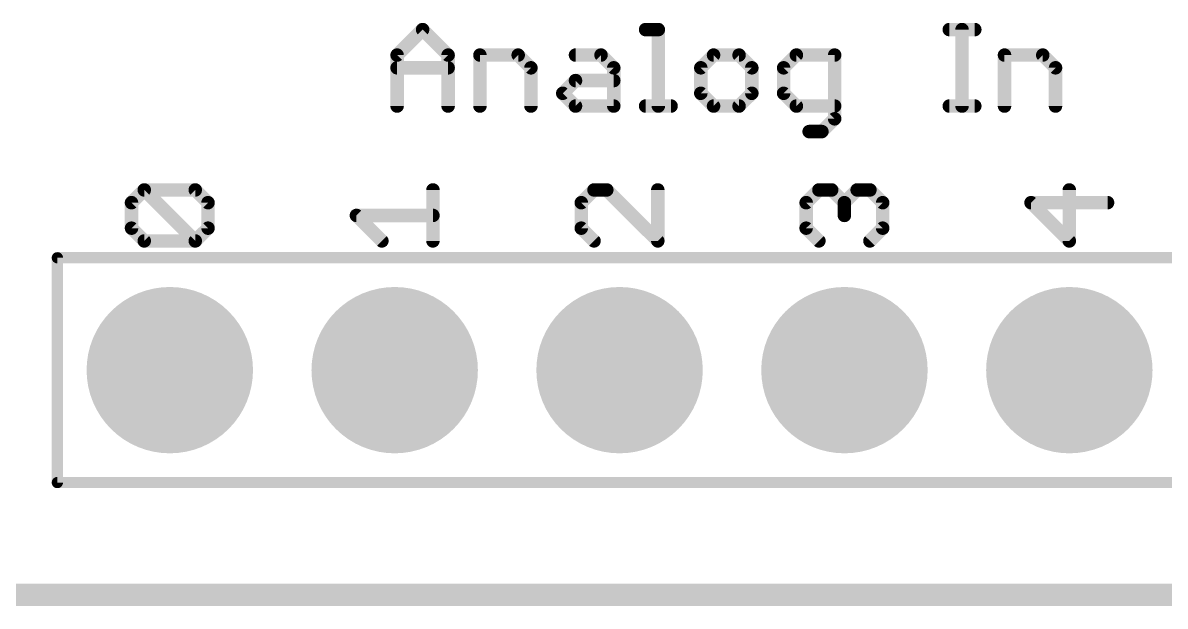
# Model space of a CAD drawing. Extents: x -15.6 to 66.2, y -11.4 to 53.5.
# Drawn here: x 40.25 to 53.15, y -0.13 to 6.47 of the extents above; entities that cross this region are included whole.
import ezdxf

# ---------------------------------------------------------------- set-up
doc = ezdxf.new("R2010")
doc.units = 0
for name, color, linetype in [('1', 12, 'CONTINUOUS'), ('16', 132, 'CONTINUOUS'), ('17', 110, 'CONTINUOUS'), ('20', 53, 'CONTINUOUS'), ('21', 41, 'CONTINUOUS'), ('51', 53, 'CONTINUOUS')]:
    doc.layers.add(name, color=color, linetype=linetype)

# ---------------------------------------------------------------- blocks, each defined once
blk = doc.blocks.new('ROUNDP')
at = {"const_width": 0.5}
blk.add_lwpolyline([(0, -0.25, 1), (0, 0.25, 1), (0, -0.25)], format="xyb", dxfattribs=at)

msp = doc.modelspace()

# ---------------------------------------------------------------- linework, layer by layer
at = {"layer": '1', "const_width": 0.254}
msp.add_lwpolyline([(0, 0), (59.69, 0)], dxfattribs=at)
at = {"layer": '16', "const_width": 0.254}
msp.add_lwpolyline([(0, 0), (59.69, 0)], dxfattribs=at)
at = {"layer": '20', "const_width": 0.254}
msp.add_lwpolyline([(57.15, 0), (2.54, 0)], dxfattribs=at)
at = {"layer": '21', "const_width": 0.1524}
for points in [[(44.4772, 6.1007), (44.7653, 6.3888)], [(44.7653, 6.3888), (45.0534, 6.1007)], [(47.2838, 6.3888), (47.4278, 6.3888)], [(47.4278, 6.3888), (47.4278, 5.5245)], [(50.714, 6.3888), (51.0021, 6.3888)], [(50.8581, 5.5245), (50.8581, 6.3888)], [(44.4772, 5.5245), (44.4772, 6.1007)], [(45.0534, 6.1007), (45.0534, 5.5245)], [(45.4127, 5.5245), (45.4127, 6.1007)], [(45.4127, 6.1007), (45.8449, 6.1007)], [(45.8449, 6.1007), (45.989, 5.9567)], [(46.4923, 6.1007), (46.7804, 6.1007)], [(46.7804, 6.1007), (46.9245, 5.9567)], [(48.0515, 6.1007), (47.9074, 5.9567)], [(48.3396, 6.1007), (48.0515, 6.1007)], [(48.4837, 5.9567), (48.3396, 6.1007)], [(48.987, 6.1007), (48.843, 5.9567)], [(49.4192, 6.1007), (48.987, 6.1007)], [(49.4192, 5.3804), (49.4192, 6.1007)], [(51.3377, 5.5245), (51.3377, 6.1007)], [(51.3377, 6.1007), (51.7698, 6.1007)], [(51.7698, 6.1007), (51.9139, 5.9567)], [(44.4772, 5.9567), (45.0534, 5.9567)], [(45.989, 5.9567), (45.989, 5.5245)], [(46.9245, 5.9567), (46.9245, 5.5245)], [(47.9074, 5.9567), (47.9074, 5.6686)], [(48.4837, 5.6686), (48.4837, 5.9567)], [(48.843, 5.9567), (48.843, 5.6686)], [(51.9139, 5.9567), (51.9139, 5.5245)], [(46.3482, 5.6686), (46.4923, 5.8126)], [(46.4923, 5.8126), (46.9245, 5.8126)], [(46.4923, 5.5245), (46.3482, 5.6686)], [(47.9074, 5.6686), (48.0515, 5.5245)], [(48.3396, 5.5245), (48.4837, 5.6686)], [(48.843, 5.6686), (48.987, 5.5245)], [(46.9245, 5.5245), (46.4923, 5.5245)], [(47.2838, 5.5245), (47.5719, 5.5245)], [(48.0515, 5.5245), (48.3396, 5.5245)], [(48.987, 5.5245), (49.4192, 5.5245)], [(50.714, 5.5245), (51.0021, 5.5245)], [(49.2751, 5.2364), (49.4192, 5.3804)], [(49.1311, 5.2364), (49.2751, 5.2364)], [(41.4775, 4.4327), (41.6215, 4.5767)], [(41.6215, 4.5767), (42.1977, 4.5767)], [(42.1977, 4.0005), (41.6215, 4.5767)], [(42.1977, 4.5767), (42.3418, 4.4327)], [(44.8818, 4.0005), (44.8818, 4.5767)], [(46.7015, 4.5767), (46.5575, 4.4327)], [(46.8456, 4.5767), (46.7015, 4.5767)], [(47.4218, 4.0005), (46.8456, 4.5767)], [(47.4218, 4.5767), (47.4218, 4.0005)], [(49.0975, 4.4327), (49.2415, 4.5767)], [(49.2415, 4.5767), (49.3856, 4.5767)], [(49.3856, 4.5767), (49.5296, 4.4327)], [(49.5296, 4.4327), (49.6737, 4.5767)], [(49.6737, 4.5767), (49.8177, 4.5767)], [(49.8177, 4.5767), (49.9618, 4.4327)], [(52.0696, 4.0005), (52.0696, 4.5767)], [(41.4775, 4.1446), (41.4775, 4.4327)], [(42.3418, 4.4327), (42.3418, 4.1446)], [(46.5575, 4.4327), (46.5575, 4.1446)], [(49.0975, 4.1446), (49.0975, 4.4327)], [(49.5296, 4.4327), (49.5296, 4.2886)], [(49.9618, 4.4327), (49.9618, 4.1446)], [(52.5018, 4.4327), (51.6375, 4.4327)], [(51.6375, 4.4327), (52.0696, 4.0005)], [(44.3056, 4.0005), (44.0175, 4.2886)], [(44.0175, 4.2886), (44.8818, 4.2886)], [(41.6215, 4.0005), (41.4775, 4.1446)], [(42.3418, 4.1446), (42.1977, 4.0005)], [(46.5575, 4.1446), (46.7015, 4.0005)], [(49.2415, 4.0005), (49.0975, 4.1446)], [(49.9618, 4.1446), (49.8177, 4.0005)], [(42.1977, 4.0005), (41.6215, 4.0005)]]:
    msp.add_lwpolyline(points, dxfattribs=at)
at = {"layer": '21', "const_width": 0.0762}
for points in [[(44.7923, 6.4158, 1), (44.7384, 6.3619)], [(44.7923, 6.3619, 1), (44.7384, 6.4158)], [(47.2838, 6.4269, 1), (47.2838, 6.3507)], [(47.4659, 6.3888, 1), (47.3897, 6.3888)], [(47.4278, 6.3507, 1), (47.4278, 6.4269)], [(50.714, 6.4269, 1), (50.714, 6.3507)], [(50.8962, 6.3888, 1), (50.82, 6.3888)], [(51.0021, 6.3507, 1), (51.0021, 6.4269)], [(44.5153, 6.1007, 1), (44.4391, 6.1007)], [(44.4503, 6.1277, 1), (44.5041, 6.0738)], [(45.0915, 6.1007, 1), (45.0153, 6.1007)], [(45.0265, 6.0738, 1), (45.0804, 6.1277)], [(45.4508, 6.1007, 1), (45.3746, 6.1007)], [(45.4127, 6.1388, 1), (45.4127, 6.0626)], [(45.8718, 6.1277, 1), (45.818, 6.0738)], [(45.8449, 6.0626, 1), (45.8449, 6.1388)], [(46.4923, 6.1388, 1), (46.4923, 6.0626)], [(46.8074, 6.1277, 1), (46.7535, 6.0738)], [(46.7804, 6.0626, 1), (46.7804, 6.1388)], [(48.0515, 6.1388, 1), (48.0515, 6.0626)], [(48.0784, 6.0738, 1), (48.0246, 6.1277)], [(48.3666, 6.1277, 1), (48.3127, 6.0738)], [(48.3396, 6.0626, 1), (48.3396, 6.1388)], [(48.987, 6.1388, 1), (48.987, 6.0626)], [(49.014, 6.0738, 1), (48.9601, 6.1277)], [(49.4573, 6.1007, 1), (49.3811, 6.1007)], [(49.4192, 6.0626, 1), (49.4192, 6.1388)], [(51.3758, 6.1007, 1), (51.2996, 6.1007)], [(51.3377, 6.1388, 1), (51.3377, 6.0626)], [(51.7968, 6.1277, 1), (51.7429, 6.0738)], [(51.7698, 6.0626, 1), (51.7698, 6.1388)], [(44.4772, 5.9948, 1), (44.4772, 5.9186)], [(45.0534, 5.9186, 1), (45.0534, 5.9948)], [(46.0271, 5.9567, 1), (45.9509, 5.9567)], [(45.962, 5.9297, 1), (46.0159, 5.9836)], [(46.9626, 5.9567, 1), (46.8864, 5.9567)], [(46.8975, 5.9297, 1), (46.9514, 5.9836)], [(47.9455, 5.9567, 1), (47.8693, 5.9567)], [(47.8805, 5.9836, 1), (47.9344, 5.9297)], [(48.5218, 5.9567, 1), (48.4456, 5.9567)], [(48.4567, 5.9297, 1), (48.5106, 5.9836)], [(48.816, 5.9836, 1), (48.8699, 5.9297)], [(48.8811, 5.9567, 1), (48.8049, 5.9567)], [(51.952, 5.9567, 1), (51.8758, 5.9567)], [(51.887, 5.9297, 1), (51.9408, 5.9836)], [(46.4923, 5.8507, 1), (46.4923, 5.7745)], [(46.5192, 5.7857, 1), (46.4654, 5.8396)], [(46.9245, 5.7745, 1), (46.9245, 5.8507)], [(46.3752, 5.6955, 1), (46.3213, 5.6416)], [(46.3213, 5.6955, 1), (46.3752, 5.6416)], [(47.9344, 5.6955, 1), (47.8805, 5.6416)], [(47.8693, 5.6686, 1), (47.9455, 5.6686)], [(48.4456, 5.6686, 1), (48.5218, 5.6686)], [(48.5106, 5.6416, 1), (48.4567, 5.6955)], [(48.8699, 5.6955, 1), (48.816, 5.6416)], [(48.8049, 5.6686, 1), (48.8811, 5.6686)], [(44.4391, 5.5245, 1), (44.5153, 5.5245)], [(45.0153, 5.5245, 1), (45.0915, 5.5245)], [(45.3746, 5.5245, 1), (45.4508, 5.5245)], [(45.9509, 5.5245, 1), (46.0271, 5.5245)], [(46.4923, 5.5626, 1), (46.4923, 5.4864)], [(46.4654, 5.4976, 1), (46.5192, 5.5514)], [(46.8864, 5.5245, 1), (46.9626, 5.5245)], [(46.9245, 5.4864, 1), (46.9245, 5.5626)], [(47.2838, 5.5626, 1), (47.2838, 5.4864)], [(47.3897, 5.5245, 1), (47.4659, 5.5245)], [(47.5719, 5.4864, 1), (47.5719, 5.5626)], [(48.0515, 5.5626, 1), (48.0515, 5.4864)], [(48.0246, 5.4976, 1), (48.0784, 5.5514)], [(48.3127, 5.5514, 1), (48.3666, 5.4976)], [(48.3396, 5.4864, 1), (48.3396, 5.5626)], [(48.987, 5.5626, 1), (48.987, 5.4864)], [(48.9601, 5.4976, 1), (49.014, 5.5514)], [(49.4192, 5.4864, 1), (49.4192, 5.5626)], [(50.714, 5.5626, 1), (50.714, 5.4864)], [(50.82, 5.5245, 1), (50.8962, 5.5245)], [(51.0021, 5.4864, 1), (51.0021, 5.5626)], [(51.2996, 5.5245, 1), (51.3758, 5.5245)], [(51.8758, 5.5245, 1), (51.952, 5.5245)], [(49.4461, 5.3535, 1), (49.3922, 5.4074)], [(49.1311, 5.2745, 1), (49.1311, 5.1983)], [(49.2482, 5.2633, 1), (49.3021, 5.2094)], [(49.2751, 5.1983, 1), (49.2751, 5.2745)], [(49.3811, 5.3804, 1), (49.4573, 5.3804)], [(41.6485, 4.6037, 1), (41.5946, 4.5498)], [(41.6215, 4.6148, 1), (41.6215, 4.5386)], [(41.6485, 4.5498, 1), (41.5946, 4.6037)], [(42.2247, 4.6037, 1), (42.1708, 4.5498)], [(42.1977, 4.5386, 1), (42.1977, 4.6148)], [(44.9199, 4.5767, 1), (44.8437, 4.5767)], [(46.7015, 4.6148, 1), (46.7015, 4.5386)], [(46.7285, 4.5498, 1), (46.6746, 4.6037)], [(46.8725, 4.6037, 1), (46.8186, 4.5498)], [(46.8456, 4.5386, 1), (46.8456, 4.6148)], [(47.4599, 4.5767, 1), (47.3837, 4.5767)], [(49.2415, 4.6148, 1), (49.2415, 4.5386)], [(49.2685, 4.5498, 1), (49.2146, 4.6037)], [(49.4125, 4.6037, 1), (49.3586, 4.5498)], [(49.3856, 4.5386, 1), (49.3856, 4.6148)], [(49.6737, 4.6148, 1), (49.6737, 4.5386)], [(49.7006, 4.5498, 1), (49.6467, 4.6037)], [(49.8447, 4.6037, 1), (49.7908, 4.5498)], [(49.8177, 4.5386, 1), (49.8177, 4.6148)], [(52.1077, 4.5767, 1), (52.0315, 4.5767)], [(41.4505, 4.4596, 1), (41.5044, 4.4057)], [(41.5156, 4.4327, 1), (41.4394, 4.4327)], [(42.3799, 4.4327, 1), (42.3037, 4.4327)], [(42.3149, 4.4057, 1), (42.3687, 4.4596)], [(46.5305, 4.4596, 1), (46.5844, 4.4057)], [(46.5956, 4.4327, 1), (46.5194, 4.4327)], [(49.0705, 4.4596, 1), (49.1244, 4.4057)], [(49.1356, 4.4327, 1), (49.0594, 4.4327)], [(49.5677, 4.4327, 1), (49.4915, 4.4327)], [(49.5027, 4.4596, 1), (49.5566, 4.4057)], [(49.5027, 4.4057, 1), (49.5566, 4.4596)], [(49.9999, 4.4327, 1), (49.9237, 4.4327)], [(49.9349, 4.4057, 1), (49.9887, 4.4596)], [(51.6644, 4.4596, 1), (51.6105, 4.4057)], [(51.6375, 4.4708, 1), (51.6375, 4.3946)], [(52.5018, 4.3946, 1), (52.5018, 4.4708)], [(44.0444, 4.3156, 1), (43.9905, 4.2617)], [(44.0175, 4.3267, 1), (44.0175, 4.2505)], [(44.8818, 4.2505, 1), (44.8818, 4.3267)], [(49.4915, 4.2886, 1), (49.5677, 4.2886)], [(41.5044, 4.1715, 1), (41.4505, 4.1176)], [(41.4394, 4.1446, 1), (41.5156, 4.1446)], [(42.3037, 4.1446, 1), (42.3799, 4.1446)], [(42.3687, 4.1176, 1), (42.3149, 4.1715)], [(46.5844, 4.1715, 1), (46.5305, 4.1176)], [(46.5194, 4.1446, 1), (46.5956, 4.1446)], [(49.1244, 4.1715, 1), (49.0705, 4.1176)], [(49.0594, 4.1446, 1), (49.1356, 4.1446)], [(49.9237, 4.1446, 1), (49.9999, 4.1446)], [(49.9887, 4.1176, 1), (49.9349, 4.1715)], [(41.6215, 4.0386, 1), (41.6215, 3.9624)], [(41.5946, 3.9736, 1), (41.6485, 4.0274)], [(42.1708, 4.0274, 1), (42.2247, 3.9736)], [(42.1708, 3.9736, 1), (42.2247, 4.0274)], [(42.1977, 3.9624, 1), (42.1977, 4.0386)], [(44.2786, 3.9736, 1), (44.3325, 4.0274)], [(44.8437, 4.0005, 1), (44.9199, 4.0005)], [(46.6746, 3.9736, 1), (46.7285, 4.0274)], [(47.3837, 4.0005, 1), (47.4599, 4.0005)], [(47.3949, 3.9736, 1), (47.4487, 4.0274)], [(49.2146, 3.9736, 1), (49.2685, 4.0274)], [(49.7908, 4.0274, 1), (49.8447, 3.9736)], [(52.0315, 4.0005, 1), (52.1077, 4.0005)], [(52.0427, 3.9736, 1), (52.0966, 4.0274)]]:
    msp.add_lwpolyline(points, format="xyb", dxfattribs=at)
at = {"layer": '51', "const_width": 0.0635}
for points in [[(40.6718, 3.81, 1), (40.6082, 3.81)], [(40.64, 3.8418, 1), (40.64, 3.7782)], [(40.6082, 1.27, 1), (40.6718, 1.27)], [(40.64, 1.3017, 1), (40.64, 1.2383)]]:
    msp.add_lwpolyline(points, format="xyb", dxfattribs=at)
at = {"layer": '51'}
for points, const_width in [([(40.64, 1.27), (40.64, 3.81)], 0.127), ([(40.64, 3.81), (55.88, 3.81)], 0.127), ([(55.88, 1.27), (40.64, 1.27)], 0.127), ([(2.54, 0), (57.15, 0)], 0.254)]:
    msp.add_lwpolyline(points, dxfattribs=dict(at, const_width=const_width))

# ---------------------------------------------------------------- block references
at = {"layer": '17', "xscale": 1.8796, "yscale": 1.8796}
for p in [(41.91, 2.54), (41.91, 2.54), (44.45, 2.54), (44.45, 2.54), (46.99, 2.54), (46.99, 2.54), (49.53, 2.54), (49.53, 2.54), (52.07, 2.54), (52.07, 2.54)]:
    msp.add_blockref('ROUNDP', p, dxfattribs=at)

doc.saveas('drawing.dxf')
